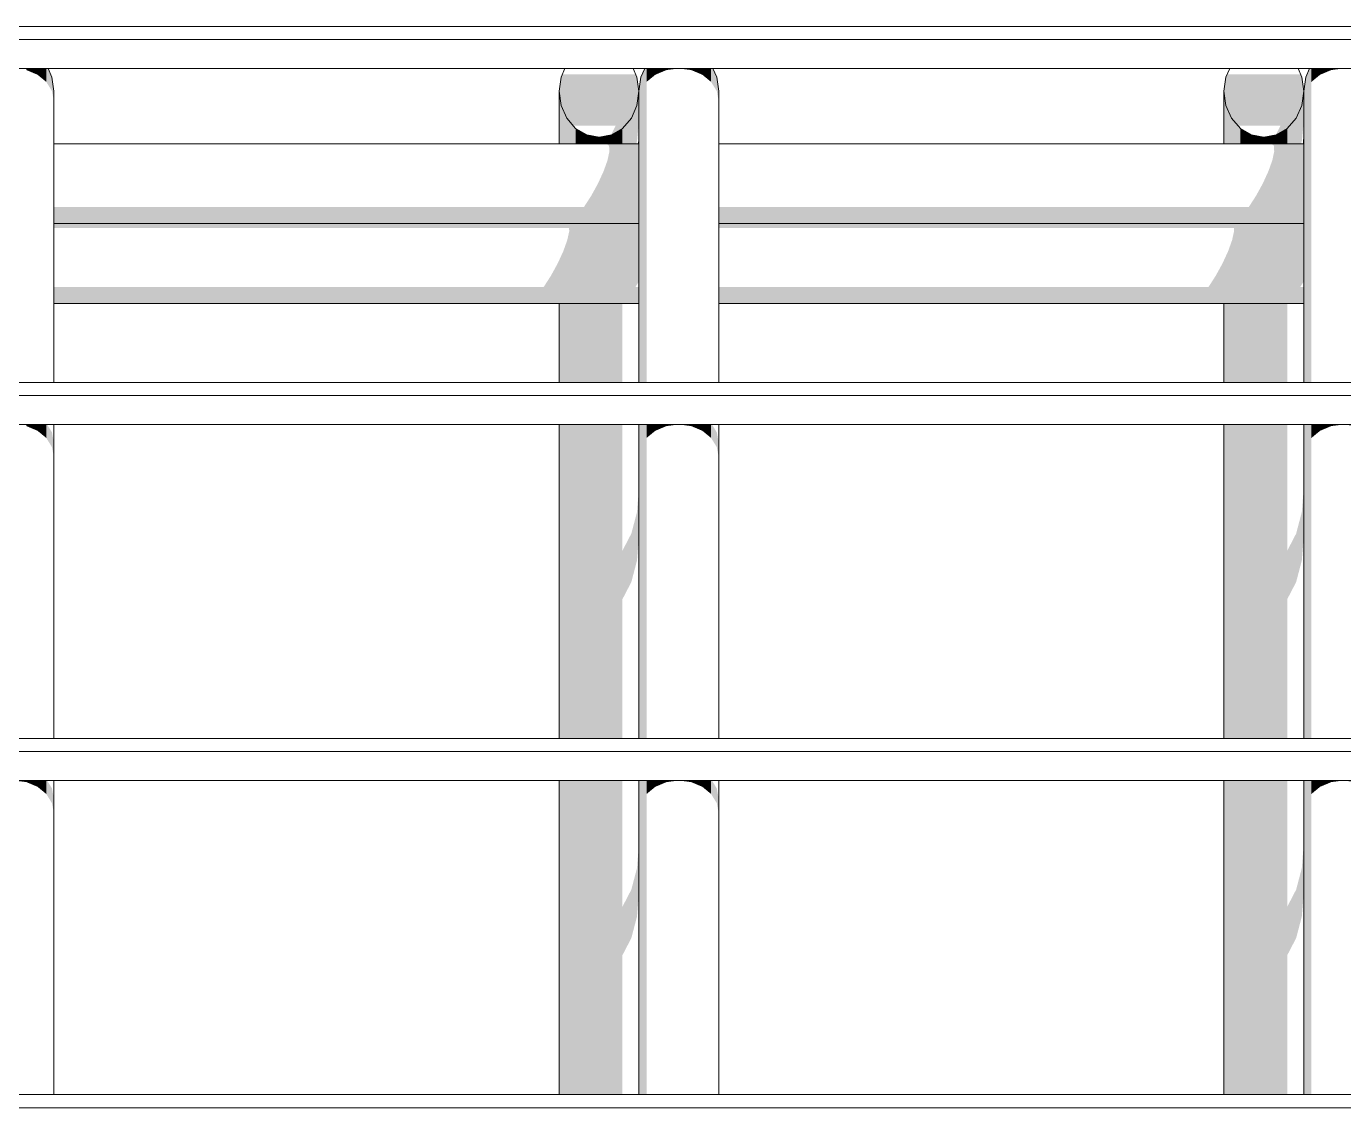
# Model space of a CAD drawing. Header units: millimetres. Extents: x -71878 to 121433, y -67383 to 83273.
# Drawn here: x 43809 to 45790, y -33150 to -31524 of the extents above; entities that cross this region are included whole.
import ezdxf

# ---------------------------------------------------------------- set-up
doc = ezdxf.new("R2010")
doc.units = ezdxf.units.MM
doc.header["$MEASUREMENT"] = 0
doc.layers.add('ENTIRADO', color=7, linetype='Continuous')
doc.layers.add('Vigas', color=7, linetype='Continuous')
doc.layers.add('ENTIRADO_Pluma_Nº__21', color=7, linetype='Continuous', lineweight=5)
doc.layers.add('Vigas_Pluma_Nº__21', color=7, linetype='Continuous', lineweight=5)
doc.layers.add('ENTIRADO_Pluma_Nº__3', color=7, linetype='Continuous', lineweight=0, true_color=0x646464)
doc.layers.add('Vigas_Pluma_Nº__3', color=7, linetype='Continuous', lineweight=0, true_color=0x646464)

# ---------------------------------------------------------------- blocks, each defined once
blk = doc.blocks.new('Elem Sección_39_2')
at = {"layer": 'Vigas_Pluma_Nº__3', "linetype": 'Continuous', "lineweight": 0, "true_color": 0x191919}
for points in [[(-28159.9, 9133.4), (-28115, 9133.4), (-28115, 9136.3), (-28163.7, 9136.3)], [(-27159.9, 9133.4), (-27115, 9133.4), (-27115, 9136.3), (-27163.7, 9136.3)], [(-28162.2, 9111.6), (-28115, 9111.6), (-28115, 9124.8), (-28159.4, 9124.8)], [(-28159.4, 9124.8), (-28115, 9124.8), (-28115, 9133.4), (-28159.9, 9133.4)], [(-27159.4, 9124.8), (-27162.2, 9111.6), (-27115, 9111.6), (-27115, 9124.8)], [(-27159.9, 9133.4), (-27159.4, 9124.8), (-27115, 9124.8), (-27115, 9133.4)], [(-28162.2, 9111.6), (-28168.2, 9094.8), (-28115, 9094.8), (-28115, 9111.6)], [(-27168.2, 9094.8), (-27115, 9094.8), (-27115, 9111.6), (-27162.2, 9111.6)], [(-28186.9, 9057.8), (-28115, 9057.8), (-28115, 9076.3), (-28176.7, 9076.3)], [(-28176.7, 9076.3), (-28115, 9076.3), (-28115, 9094.8), (-28168.2, 9094.8)], [(-27186.9, 9057.8), (-27115, 9057.8), (-27115, 9076.3), (-27176.7, 9076.3)], [(-27168.2, 9094.8), (-27176.7, 9076.3), (-27115, 9076.3), (-27115, 9094.8)], [(-28186.9, 9057.8), (-28197.8, 9041), (-28115, 9041), (-28115, 9057.8)], [(-27186.9, 9057.8), (-27197.8, 9041), (-27115, 9041), (-27115, 9057.8)], [(-28995, 9041), (-28995, 9027.8), (-28115, 9027.8), (-28115, 9041)], [(-27995, 9027.8), (-27115, 9027.8), (-27115, 9041), (-27995, 9041)], [(-28995, 9027.8), (-28995, 9019.2), (-28115, 9019.2), (-28115, 9027.8)], [(-28995, 9019.2), (-28995, 9016.3), (-28115, 9016.3), (-28115, 9019.2)], [(-27995, 9019.2), (-27115, 9019.2), (-27115, 9027.8), (-27995, 9027.8)], [(-27995, 9019.2), (-27995, 9016.3), (-27115, 9016.3), (-27115, 9019.2)]]:
    blk.add_hatch(color=250, dxfattribs=at).paths.add_polyline_path(points)
at = {"layer": 'Vigas_Pluma_Nº__21', "linetype": 'Continuous'}
for p, q in [((-28115, 9136.3), (-28995, 9136.3)), ((-27115, 9136.3), (-27995, 9136.3))]:
    blk.add_line(p, q, dxfattribs=at)
blk = doc.blocks.new('Elem Sección_135_2')
at = {"layer": 'Vigas_Pluma_Nº__3', "linetype": 'Continuous', "lineweight": 0, "true_color": 0x191919}
for points in [[(-27115, 9215.3), (-27115, 8777.5), (-27112, 8777.5), (-27112, 9236.6)], [(-27112, 8777.5), (-27103.5, 8777.5), (-27103.5, 9249.6), (-27106.3, 9249.6), (-27112, 9236.6)], [(-27103.5, 9229.3), (-27090.2, 9240.2), (-27090.2, 9249.6), (-27103.5, 9249.6)], [(-27090.2, 9240.2), (-27073.5, 9247.2), (-27073.5, 9249.6), (-27090.2, 9249.6)], [(-27073.5, 9249.6), (-27073.5, 9247.2), (-27055, 9249.6)], [(-27115, 8714.2), (-27115, 8242.1), (-27112, 8242.1), (-27112, 8714.2)], [(-27112, 8714.2), (-27112, 8242.1), (-27103.5, 8242.1), (-27103.5, 8714.2)], [(-27103.5, 8693.9), (-27090.2, 8704.8), (-27090.2, 8714.2), (-27103.5, 8714.2)], [(-27090.2, 8704.8), (-27073.5, 8711.8), (-27073.5, 8714.2), (-27090.2, 8714.2)], [(-27073.5, 8711.8), (-27055, 8714.2), (-27073.5, 8714.2)], [(-27036.4, 8714.2), (-27055, 8714.2), (-27036.4, 8711.8)], [(-27112, 8178.8), (-27115, 8178.8), (-27115, 7706.7), (-27112, 7706.7)], [(-27103.5, 8178.8), (-27112, 8178.8), (-27112, 7706.7), (-27103.5, 7706.7)], [(-27103.5, 8158.5), (-27090.2, 8169.4), (-27090.2, 8178.8), (-27103.5, 8178.8)], [(-27090.2, 8169.4), (-27073.5, 8176.4), (-27073.5, 8178.8), (-27090.2, 8178.8)], [(-27073.5, 8176.4), (-27055, 8178.8), (-27073.5, 8178.8)], [(-27055, 8178.8), (-27036.4, 8176.4), (-27036.4, 8178.8)]]:
    blk.add_hatch(color=250, dxfattribs=at).paths.add_polyline_path(points)
at = {"layer": 'Vigas_Pluma_Nº__21', "linetype": 'Continuous'}
for p, q in [((-27112, 9236.6), (-27115, 9215.3)), ((-27106.3, 9249.6), (-27112, 9236.6)), ((-27115, 9215.3), (-27115, 8777.5)), ((-27115, 8714.2), (-27115, 8242.1)), ((-27115, 8178.8), (-27115, 7706.7))]:
    blk.add_line(p, q, dxfattribs=at)
blk = doc.blocks.new('Elem Sección_136_2')
at = {"layer": 'Vigas_Pluma_Nº__3', "linetype": 'Continuous', "lineweight": 0, "true_color": 0x191919}
for points in [[(-28112, 9236.6), (-28115, 9215.3), (-28115, 8777.5), (-28112, 8777.5)], [(-28112, 8777.5), (-28103.5, 8777.5), (-28103.5, 9249.6), (-28106.3, 9249.6), (-28112, 9236.6)], [(-28103.5, 9229.3), (-28090.2, 9240.2), (-28090.2, 9249.6), (-28103.5, 9249.6)], [(-28090.2, 9249.6), (-28090.2, 9240.2), (-28073.5, 9247.2), (-28073.5, 9249.6)], [(-28073.5, 9247.2), (-28055, 9249.6), (-28073.5, 9249.6)], [(-28055, 9249.6), (-28036.4, 9247.2), (-28036.4, 9249.6)], [(-28036.4, 9247.2), (-28019.7, 9240.2), (-28019.7, 9249.6), (-28036.4, 9249.6)], [(-28019.7, 9240.2), (-28006.4, 9229.3), (-28006.4, 9249.6), (-28019.7, 9249.6)], [(-28006.4, 9249.6), (-28006.4, 9229.3), (-27997.9, 9215.6), (-27997.9, 9236.6), (-27999.8, 9240.9), (-28005.2, 9249.6)], [(-27997.9, 9215.6), (-27995, 9200.4), (-27995, 9215.3), (-27997.9, 9236.6)], [(-28115, 8714.2), (-28115, 8242.1), (-28112, 8242.1), (-28112, 8714.2)], [(-28112, 8714.2), (-28112, 8242.1), (-28103.5, 8242.1), (-28103.5, 8714.2)], [(-28103.5, 8693.9), (-28090.2, 8704.8), (-28090.2, 8714.2), (-28103.5, 8714.2)], [(-28090.2, 8704.8), (-28073.5, 8711.8), (-28073.5, 8714.2), (-28090.2, 8714.2)], [(-28073.5, 8711.8), (-28055, 8714.2), (-28073.5, 8714.2)], [(-28036.4, 8714.2), (-28055, 8714.2), (-28036.4, 8711.8)], [(-28036.4, 8711.8), (-28019.7, 8704.8), (-28019.7, 8714.2), (-28036.4, 8714.2)], [(-28019.7, 8704.8), (-28006.4, 8693.9), (-28006.4, 8714.2), (-28019.7, 8714.2)], [(-28006.4, 8714.2), (-28006.4, 8693.9), (-27997.9, 8680.2), (-27997.9, 8702.4), (-28005.2, 8714.2)], [(-27997.9, 8680.2), (-27995, 8665), (-27995, 8687.2), (-27997.9, 8702.4)], [(-28112, 8178.8), (-28115, 8178.8), (-28115, 7706.7), (-28112, 7706.7)], [(-28103.5, 8178.8), (-28112, 8178.8), (-28112, 7706.7), (-28103.5, 7706.7)], [(-28103.5, 8158.5), (-28090.2, 8169.4), (-28090.2, 8178.8), (-28103.5, 8178.8)], [(-28090.2, 8169.4), (-28073.5, 8176.4), (-28073.5, 8178.8), (-28090.2, 8178.8)], [(-28073.5, 8178.8), (-28073.5, 8176.4), (-28055, 8178.8)], [(-28055, 8178.8), (-28036.4, 8176.4), (-28036.4, 8178.8)], [(-28036.4, 8176.4), (-28019.7, 8169.4), (-28019.7, 8178.8), (-28036.4, 8178.8)], [(-28019.7, 8169.4), (-28006.4, 8158.5), (-28006.4, 8178.8), (-28019.7, 8178.8)], [(-28006.4, 8178.8), (-28006.4, 8158.5), (-27997.9, 8144.8), (-27997.9, 8167), (-28005.2, 8178.8)], [(-27997.9, 8144.8), (-27995, 8129.6), (-27995, 8151.8), (-27997.9, 8167)]]:
    blk.add_hatch(color=250, dxfattribs=at).paths.add_polyline_path(points)
at = {"layer": 'Vigas_Pluma_Nº__21', "linetype": 'Continuous'}
for p, q in [((-28112, 9236.6), (-28115, 9215.3)), ((-28106.3, 9249.6), (-28112, 9236.6)), ((-27997.9, 9236.6), (-28003.6, 9249.6)), ((-27995, 9215.3), (-27997.9, 9236.6)), ((-28115, 9215.3), (-28115, 8777.5)), ((-27995, 9215.3), (-27995, 8777.5)), ((-28115, 8714.2), (-28115, 8242.1)), ((-27995, 8714.2), (-27995, 8242.1)), ((-28115, 8178.8), (-28115, 7706.7)), ((-27995, 8178.8), (-27995, 7706.7))]:
    blk.add_line(p, q, dxfattribs=at)
blk = doc.blocks.new('Elem Sección_137_2')
at = {"layer": 'Vigas_Pluma_Nº__3', "linetype": 'Continuous', "lineweight": 0, "true_color": 0x191919}
for points in [[(-29036.4, 9247.2), (-29019.7, 9240.2), (-29019.7, 9249.6), (-29036.4, 9249.6)], [(-29019.7, 9240.2), (-29006.4, 9229.3), (-29006.4, 9249.6), (-29019.7, 9249.6)], [(-29006.4, 9249.6), (-29006.4, 9229.3), (-28997.9, 9215.6), (-28997.9, 9236.6), (-28999.8, 9240.9), (-29005.2, 9249.6)], [(-28997.9, 9215.6), (-28995, 9200.4), (-28995, 9215.3), (-28997.9, 9236.6)], [(-29036.4, 8711.8), (-29019.7, 8704.8), (-29019.7, 8714.2), (-29036.4, 8714.2)], [(-29019.7, 8704.8), (-29006.4, 8693.9), (-29006.4, 8714.2), (-29019.7, 8714.2)], [(-29006.4, 8714.2), (-29006.4, 8693.9), (-28997.9, 8680.2), (-28997.9, 8702.4), (-29005.2, 8714.2)], [(-28997.9, 8680.2), (-28995, 8665), (-28995, 8687.2), (-28997.9, 8702.4)], [(-29055, 8178.8), (-29036.4, 8176.4), (-29036.4, 8178.8)], [(-29036.4, 8176.4), (-29019.7, 8169.4), (-29019.7, 8178.8), (-29036.4, 8178.8)], [(-29019.7, 8169.4), (-29006.4, 8158.5), (-29006.4, 8178.8), (-29019.7, 8178.8)], [(-29006.4, 8178.8), (-29006.4, 8158.5), (-28997.9, 8144.8), (-28997.9, 8167), (-29005.2, 8178.8)], [(-28997.9, 8144.8), (-28995, 8129.6), (-28995, 8151.8), (-28997.9, 8167)]]:
    blk.add_hatch(color=250, dxfattribs=at).paths.add_polyline_path(points)
at = {"layer": 'Vigas_Pluma_Nº__21', "linetype": 'Continuous'}
for p, q in [((-28997.9, 9236.6), (-29003.6, 9249.6)), ((-28995, 9215.3), (-28997.9, 9236.6)), ((-28995, 9215.3), (-28995, 8777.5)), ((-28995, 8714.2), (-28995, 8242.1)), ((-28995, 8178.8), (-28995, 7706.7))]:
    blk.add_line(p, q, dxfattribs=at)
blk = doc.blocks.new('Elem Sección_153_2')
at = {"layer": 'Vigas_Pluma_Nº__3', "linetype": 'Continuous', "lineweight": 0, "true_color": 0x191919}
for points in [[(-27235, 9215.3), (-27232, 9193.9), (-27223.5, 9174.7), (-27213.8, 9163.6), (-27150, 9163.6), (-27157.1, 9149.5), (-27156.4, 9149.6), (-27139.7, 9159.4), (-27126.4, 9174.7), (-27117.9, 9193.9), (-27115, 9215.3), (-27117.9, 9236.6), (-27119.8, 9240.9), (-27230.1, 9240.9), (-27232, 9236.6)], [(-27235, 9215.3), (-27235, 9136.3), (-27232, 9136.3), (-27232, 9193.9)], [(-27115, 9215.3), (-27117.9, 9193.9), (-27117.9, 9140.1), (-27115, 9169.8), (-27115, 9170.8)], [(-27232, 9193.9), (-27232, 9136.3), (-27223.5, 9136.3), (-27223.5, 9174.7)], [(-27210.2, 9159.4), (-27223.5, 9174.7), (-27223.5, 9136.3), (-27210.2, 9136.3)], [(-27139.7, 9136.3), (-27126.4, 9136.3), (-27126.4, 9174.7), (-27139.7, 9159.4)], [(-27126.4, 9174.7), (-27126.4, 9136.3), (-27119, 9136.3), (-27117.9, 9140.1), (-27117.9, 9193.9)], [(-27210.2, 9159.4), (-27210.2, 9136.3), (-27193.5, 9136.3), (-27193.5, 9149.6)], [(-27139.7, 9159.4), (-27156.4, 9149.6), (-27156.4, 9136.3), (-27139.7, 9136.3)], [(-27193.5, 9149.6), (-27193.5, 9136.3), (-27175, 9136.3), (-27175, 9146.2)], [(-27156.4, 9149.6), (-27175, 9146.2), (-27175, 9136.3), (-27156.4, 9136.3)], [(-27115, 9136.3), (-27115, 9153.6), (-27116.4, 9136.3)], [(-27232, 8896.3), (-27235, 8896.3), (-27235, 8777.5), (-27232, 8777.5)], [(-27223.5, 8896.3), (-27232, 8896.3), (-27232, 8777.5), (-27223.5, 8777.5)], [(-27210.2, 8896.3), (-27223.5, 8896.3), (-27223.5, 8777.5), (-27210.2, 8777.5)], [(-27193.5, 8896.3), (-27210.2, 8896.3), (-27210.2, 8777.5), (-27193.5, 8777.5)], [(-27175, 8896.3), (-27193.5, 8896.3), (-27193.5, 8777.5), (-27175, 8777.5)], [(-27156.4, 8896.3), (-27175, 8896.3), (-27175, 8777.5), (-27156.4, 8777.5)], [(-27139.7, 8896.3), (-27156.4, 8896.3), (-27156.4, 8777.5), (-27139.7, 8777.5)], [(-27232, 8714.2), (-27235, 8714.2), (-27235, 8242.1), (-27232, 8242.1)], [(-27223.5, 8714.2), (-27232, 8714.2), (-27232, 8242.1), (-27223.5, 8242.1)], [(-27210.2, 8714.2), (-27223.5, 8714.2), (-27223.5, 8242.1), (-27210.2, 8242.1)], [(-27193.5, 8714.2), (-27210.2, 8714.2), (-27210.2, 8242.1), (-27193.5, 8242.1)], [(-27175, 8714.2), (-27193.5, 8714.2), (-27193.5, 8242.1), (-27175, 8242.1)], [(-27156.4, 8714.2), (-27175, 8714.2), (-27175, 8242.1), (-27156.4, 8242.1)], [(-27139.7, 8714.2), (-27156.4, 8714.2), (-27156.4, 8242.1), (-27139.7, 8242.1)], [(-27115, 8618.2), (-27117.9, 8582.4), (-27117.9, 8509.5), (-27115, 8545.3)], [(-27117.9, 8582.4), (-27126.4, 8550.1), (-27126.4, 8477.2), (-27117.9, 8509.5)], [(-27126.4, 8550.1), (-27139.7, 8524.5), (-27139.7, 8451.6), (-27126.4, 8477.2)], [(-27232, 8178.8), (-27235, 8178.8), (-27235, 7706.7), (-27232, 7706.7)], [(-27232, 8178.8), (-27232, 7706.7), (-27223.5, 7706.7), (-27223.5, 8178.8)], [(-27223.5, 8178.8), (-27223.5, 7706.7), (-27210.2, 7706.7), (-27210.2, 8178.8)], [(-27210.2, 8178.8), (-27210.2, 7706.7), (-27193.5, 7706.7), (-27193.5, 8178.8)], [(-27175, 8178.8), (-27193.5, 8178.8), (-27193.5, 7706.7), (-27175, 7706.7)], [(-27175, 8178.8), (-27175, 7706.7), (-27156.4, 7706.7), (-27156.4, 8178.8)], [(-27156.4, 7706.7), (-27139.7, 7706.7), (-27139.7, 8178.8), (-27156.4, 8178.8)], [(-27115, 8009.9), (-27115, 8082.8), (-27117.9, 8047), (-27117.9, 7974.1)], [(-27117.9, 7974.1), (-27117.9, 8047), (-27126.4, 8014.7), (-27126.4, 7941.8)], [(-27126.4, 7941.8), (-27126.4, 8014.7), (-27139.7, 7989.1), (-27139.7, 7916.2)]]:
    blk.add_hatch(color=250, dxfattribs=at).paths.add_polyline_path(points)
at = {"layer": 'Vigas_Pluma_Nº__21', "linetype": 'Continuous'}
for p, q in [((-27232, 9236.6), (-27235, 9215.3)), ((-27226.3, 9249.6), (-27232, 9236.6)), ((-27117.9, 9236.6), (-27123.6, 9249.6)), ((-27115, 9215.3), (-27117.9, 9236.6)), ((-27235, 9215.3), (-27232, 9193.9)), ((-27235, 9136.3), (-27235, 9215.3)), ((-27117.9, 9193.9), (-27115, 9215.3)), ((-27232, 9193.9), (-27223.5, 9174.7)), ((-27223.5, 9174.7), (-27210.2, 9159.4)), ((-27139.7, 9159.4), (-27126.4, 9174.7)), ((-27126.4, 9174.7), (-27117.9, 9193.9)), ((-27210.2, 9159.4), (-27193.5, 9149.6)), ((-27156.4, 9149.6), (-27139.7, 9159.4)), ((-27193.5, 9149.6), (-27175, 9146.2)), ((-27175, 9146.2), (-27156.4, 9149.6)), ((-27235, 8777.5), (-27235, 8896.3)), ((-27235, 8242.1), (-27235, 8714.2)), ((-27235, 7706.7), (-27235, 8178.8))]:
    blk.add_line(p, q, dxfattribs=at)
blk = doc.blocks.new('Elem Sección_154_2')
at = {"layer": 'Vigas_Pluma_Nº__3', "linetype": 'Continuous', "lineweight": 0, "true_color": 0x191919}
for points in [[(-28235, 9215.3), (-28232, 9193.9), (-28223.5, 9174.7), (-28213.8, 9163.6), (-28150, 9163.6), (-28157.1, 9149.5), (-28156.4, 9149.6), (-28139.7, 9159.4), (-28126.4, 9174.7), (-28117.9, 9193.9), (-28115, 9215.3), (-28117.9, 9236.6), (-28119.8, 9240.9), (-28230.1, 9240.9), (-28232, 9236.6)], [(-28235, 9215.3), (-28235, 9136.3), (-28232, 9136.3), (-28232, 9193.9)], [(-28115, 9215.3), (-28117.9, 9193.9), (-28117.9, 9140.1), (-28115, 9169.8), (-28115, 9170.8)], [(-28223.5, 9174.7), (-28232, 9193.9), (-28232, 9136.3), (-28223.5, 9136.3)], [(-28223.5, 9174.7), (-28223.5, 9136.3), (-28210.2, 9136.3), (-28210.2, 9159.4)], [(-28139.7, 9136.3), (-28126.4, 9136.3), (-28126.4, 9174.7), (-28139.7, 9159.4)], [(-28126.4, 9174.7), (-28126.4, 9136.3), (-28119, 9136.3), (-28117.9, 9140.1), (-28117.9, 9193.9)], [(-28210.2, 9159.4), (-28210.2, 9136.3), (-28193.5, 9136.3), (-28193.5, 9149.6)], [(-28139.7, 9159.4), (-28156.4, 9149.6), (-28156.4, 9136.3), (-28139.7, 9136.3)], [(-28193.5, 9149.6), (-28193.5, 9136.3), (-28175, 9136.3), (-28175, 9146.2)], [(-28156.4, 9149.6), (-28175, 9146.2), (-28175, 9136.3), (-28156.4, 9136.3)], [(-28115, 9136.3), (-28115, 9153.6), (-28116.4, 9136.3)], [(-28235, 8896.3), (-28235, 8777.5), (-28232, 8777.5), (-28232, 8896.3)], [(-28223.5, 8896.3), (-28232, 8896.3), (-28232, 8777.5), (-28223.5, 8777.5)], [(-28210.2, 8896.3), (-28223.5, 8896.3), (-28223.5, 8777.5), (-28210.2, 8777.5)], [(-28193.5, 8896.3), (-28210.2, 8896.3), (-28210.2, 8777.5), (-28193.5, 8777.5)], [(-28193.5, 8896.3), (-28193.5, 8777.5), (-28175, 8777.5), (-28175, 8896.3)], [(-28156.4, 8896.3), (-28175, 8896.3), (-28175, 8777.5), (-28156.4, 8777.5)], [(-28139.7, 8896.3), (-28156.4, 8896.3), (-28156.4, 8777.5), (-28139.7, 8777.5)], [(-28232, 8714.2), (-28235, 8714.2), (-28235, 8242.1), (-28232, 8242.1)], [(-28223.5, 8714.2), (-28232, 8714.2), (-28232, 8242.1), (-28223.5, 8242.1)], [(-28210.2, 8714.2), (-28223.5, 8714.2), (-28223.5, 8242.1), (-28210.2, 8242.1)], [(-28193.5, 8714.2), (-28210.2, 8714.2), (-28210.2, 8242.1), (-28193.5, 8242.1)], [(-28175, 8714.2), (-28193.5, 8714.2), (-28193.5, 8242.1), (-28175, 8242.1)], [(-28175, 8714.2), (-28175, 8242.1), (-28156.4, 8242.1), (-28156.4, 8714.2)], [(-28156.4, 8714.2), (-28156.4, 8242.1), (-28139.7, 8242.1), (-28139.7, 8714.2)], [(-28115, 8618.2), (-28117.9, 8582.4), (-28117.9, 8509.5), (-28115, 8545.3)], [(-28117.9, 8509.5), (-28117.9, 8582.4), (-28126.4, 8550.1), (-28126.4, 8477.2)], [(-28126.4, 8550.1), (-28139.7, 8524.5), (-28139.7, 8451.6), (-28126.4, 8477.2)], [(-28232, 8178.8), (-28235, 8178.8), (-28235, 7706.7), (-28232, 7706.7)], [(-28232, 8178.8), (-28232, 7706.7), (-28223.5, 7706.7), (-28223.5, 8178.8)], [(-28210.2, 8178.8), (-28223.5, 8178.8), (-28223.5, 7706.7), (-28210.2, 7706.7)], [(-28193.5, 8178.8), (-28210.2, 8178.8), (-28210.2, 7706.7), (-28193.5, 7706.7)], [(-28193.5, 8178.8), (-28193.5, 7706.7), (-28175, 7706.7), (-28175, 8178.8)], [(-28175, 8178.8), (-28175, 7706.7), (-28156.4, 7706.7), (-28156.4, 8178.8)], [(-28156.4, 8178.8), (-28156.4, 7706.7), (-28139.7, 7706.7), (-28139.7, 8178.8)], [(-28115, 8082.8), (-28117.9, 8047), (-28117.9, 7974.1), (-28115, 8009.9)], [(-28117.9, 8047), (-28126.4, 8014.7), (-28126.4, 7941.8), (-28117.9, 7974.1)], [(-28126.4, 8014.7), (-28139.7, 7989.1), (-28139.7, 7916.2), (-28126.4, 7941.8)]]:
    blk.add_hatch(color=250, dxfattribs=at).paths.add_polyline_path(points)
at = {"layer": 'Vigas_Pluma_Nº__21', "linetype": 'Continuous'}
for p, q in [((-28232, 9236.6), (-28235, 9215.3)), ((-28226.3, 9249.6), (-28232, 9236.6)), ((-28117.9, 9236.6), (-28123.6, 9249.6)), ((-28115, 9215.3), (-28117.9, 9236.6)), ((-28235, 9215.3), (-28232, 9193.9)), ((-28235, 9136.3), (-28235, 9215.3)), ((-28117.9, 9193.9), (-28115, 9215.3)), ((-28232, 9193.9), (-28223.5, 9174.7)), ((-28223.5, 9174.7), (-28210.2, 9159.4)), ((-28139.7, 9159.4), (-28126.4, 9174.7)), ((-28126.4, 9174.7), (-28117.9, 9193.9)), ((-28210.2, 9159.4), (-28193.5, 9149.6)), ((-28156.4, 9149.6), (-28139.7, 9159.4)), ((-28193.5, 9149.6), (-28175, 9146.2)), ((-28175, 9146.2), (-28156.4, 9149.6)), ((-28235, 8777.5), (-28235, 8896.3)), ((-28235, 8242.1), (-28235, 8714.2)), ((-28235, 7706.7), (-28235, 8178.8))]:
    blk.add_line(p, q, dxfattribs=at)
blk = doc.blocks.new('Elem Sección_177_2')
at = {"layer": 'Vigas_Pluma_Nº__3', "linetype": 'Continuous', "lineweight": 0, "true_color": 0x191919}
for points in [[(-28115, 9016.3), (-28995, 9016.3), (-28995, 9013.4), (-28115, 9013.4)], [(-27995, 9016.3), (-27995, 9013.4), (-27115, 9013.4), (-27115, 9016.3)], [(-28995, 9013.4), (-28995, 9009.5), (-28220.1, 9009.5), (-28219.8, 9004.8), (-28115, 9004.8), (-28115, 9013.4)], [(-28219.8, 9004.8), (-28222.7, 8991.6), (-28115, 8991.6), (-28115, 9004.8)], [(-27995, 9009.5), (-27220.1, 9009.5), (-27219.8, 9004.8), (-27115, 9004.8), (-27115, 9013.4), (-27995, 9013.4)], [(-27219.8, 9004.8), (-27222.7, 8991.6), (-27115, 8991.6), (-27115, 9004.8)], [(-28222.7, 8991.6), (-28228.7, 8974.8), (-28115, 8974.8), (-28115, 8991.6)], [(-27228.7, 8974.8), (-27115, 8974.8), (-27115, 8991.6), (-27222.7, 8991.6)], [(-28237.2, 8956.3), (-28247.4, 8937.8), (-28115, 8937.8), (-28115, 8956.3)], [(-28228.7, 8974.8), (-28237.2, 8956.3), (-28115, 8956.3), (-28115, 8974.8)], [(-27247.4, 8937.8), (-27115, 8937.8), (-27115, 8956.3), (-27237.2, 8956.3)], [(-27237.2, 8956.3), (-27115, 8956.3), (-27115, 8974.8), (-27228.7, 8974.8)], [(-28258.2, 8921), (-28120.2, 8921), (-28115, 8929.2), (-28115, 8937.8), (-28247.4, 8937.8)], [(-27258.2, 8921), (-27120.2, 8921), (-27115, 8929.2), (-27115, 8937.8), (-27247.4, 8937.8)], [(-28995, 8907.8), (-28115, 8907.8), (-28115, 8921), (-28995, 8921)], [(-27995, 8921), (-27995, 8907.8), (-27115, 8907.8), (-27115, 8921)], [(-28995, 8907.8), (-28995, 8899.2), (-28115, 8899.2), (-28115, 8907.8)], [(-28995, 8899.2), (-28995, 8896.3), (-28115, 8896.3), (-28115, 8899.2)], [(-27995, 8907.8), (-27995, 8899.2), (-27115, 8899.2), (-27115, 8907.8)], [(-27115, 8899.2), (-27995, 8899.2), (-27995, 8896.3), (-27115, 8896.3)]]:
    blk.add_hatch(color=250, dxfattribs=at).paths.add_polyline_path(points)
at = {"layer": 'Vigas_Pluma_Nº__21', "linetype": 'Continuous'}
for p, q in [((-28995, 9016.3), (-28115, 9016.3)), ((-27995, 9016.3), (-27115, 9016.3)), ((-28995, 8896.3), (-28115, 8896.3)), ((-27995, 8896.3), (-27115, 8896.3))]:
    blk.add_line(p, q, dxfattribs=at)
blk = doc.blocks.new('Elem Sección_189_2')
at = {"layer": 'ENTIRADO_Pluma_Nº__21', "linetype": 'Continuous'}
for p, q in [((-23164.2, 9312.9), (-41485.8, 9312.9)), ((-23164.2, 9293.1), (-41485.8, 9293.1)), ((-23164.2, 9249.6), (-41485.8, 9249.6))]:
    blk.add_line(p, q, dxfattribs=at)
blk = doc.blocks.new('Elem Sección_191_2')
at = {"layer": 'ENTIRADO_Pluma_Nº__21', "linetype": 'Continuous'}
for p, q in [((-23376, 8777.5), (-41273.9, 8777.5)), ((-23376, 8757.6), (-41273.9, 8757.6)), ((-23376, 8714.2), (-41273.9, 8714.2))]:
    blk.add_line(p, q, dxfattribs=at)
blk = doc.blocks.new('Elem Sección_192_2')
at = {"layer": 'ENTIRADO_Pluma_Nº__21', "linetype": 'Continuous'}
for p, q in [((-23587.9, 8242.1), (-41062, 8242.1)), ((-23587.9, 8222.2), (-41062, 8222.2)), ((-23587.9, 8178.8), (-41062, 8178.8))]:
    blk.add_line(p, q, dxfattribs=at)
blk = doc.blocks.new('Elem Sección_193_2')
at = {"layer": 'ENTIRADO_Pluma_Nº__21', "linetype": 'Continuous'}
for p, q in [((-23799.8, 7706.7), (-40850.1, 7706.7)), ((-23799.8, 7686.8), (-40850.1, 7686.8))]:
    blk.add_line(p, q, dxfattribs=at)
blk = doc.blocks.new('Elem Sección_198_2')
at = {"layer": 'ENTIRADO_Pluma_Nº__3', "linetype": 'Continuous', "lineweight": 0, "true_color": 0x191919}
for points in [[(-28995, 8714.2), (-28995, 8714.2), (-28235, 8714.2), (-28235, 8714.2)], [(-27235, 8714.2), (-27995, 8714.2), (-27995, 8714.2), (-27235, 8714.2)]]:
    blk.add_hatch(color=250, dxfattribs=at).paths.add_polyline_path(points)
at = {"layer": 'ENTIRADO_Pluma_Nº__21', "linetype": 'Continuous'}
for p, q in [((-28235, 8714.2), (-28995, 8714.2)), ((-27235, 8714.2), (-27995, 8714.2))]:
    blk.add_line(p, q, dxfattribs=at)
blk = doc.blocks.new('Elem Sección_199_2')
at = {"layer": 'ENTIRADO_Pluma_Nº__3', "linetype": 'Continuous', "lineweight": 0, "true_color": 0x191919}
for points in [[(-28995, 8178.8), (-28235, 8178.8), (-28235, 8178.8), (-28995, 8178.8)], [(-27995, 8178.8), (-27235, 8178.8), (-27235, 8178.8), (-27995, 8178.8)]]:
    blk.add_hatch(color=250, dxfattribs=at).paths.add_polyline_path(points)
at = {"layer": 'ENTIRADO_Pluma_Nº__21', "linetype": 'Continuous'}
for p, q in [((-28235, 8178.8), (-28995, 8178.8)), ((-27235, 8178.8), (-27995, 8178.8))]:
    blk.add_line(p, q, dxfattribs=at)

msp = doc.modelspace()

# ---------------------------------------------------------------- block references
at = {"layer": 'ENTIRADO', "lineweight": 0}
for name in ['Elem Sección_189_2', 'Elem Sección_191_2', 'Elem Sección_198_2', 'Elem Sección_192_2', 'Elem Sección_199_2', 'Elem Sección_193_2']:
    msp.add_blockref(name, (72845.285, -40836.883), dxfattribs=at)
at = {"layer": 'Vigas', "lineweight": 0}
for name in ['Elem Sección_137_2', 'Elem Sección_154_2', 'Elem Sección_136_2', 'Elem Sección_153_2', 'Elem Sección_135_2', 'Elem Sección_39_2', 'Elem Sección_177_2']:
    msp.add_blockref(name, (72845.285, -40836.883), dxfattribs=at)

doc.saveas('drawing.dxf')
